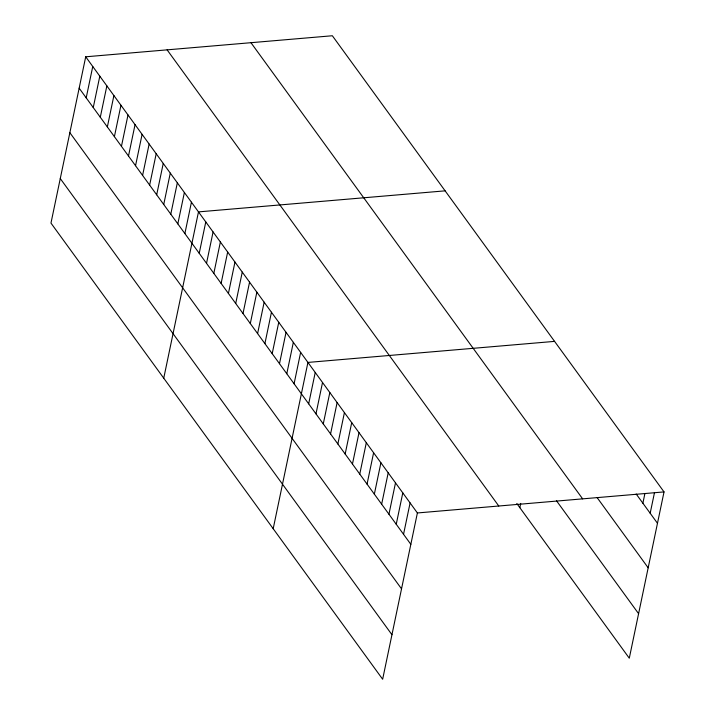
<?xml version="1.0" encoding="UTF-8"?>
<svg xmlns="http://www.w3.org/2000/svg" width="715" height="715" viewBox="0 0 715 715"><rect width="100%" height="100%" fill="white"/><g stroke="black" fill="none" stroke-linecap="round" stroke-linejoin="round"><path stroke-width="1.07" d="M85.711 56.798L50.971 223.089L382.65 679.25L417.39 512.959L85.711 56.798L332.35 35.75L664.029 491.911L629.289 658.202L516.793 503.485M86.202 97.866L92.753 66.495M93.254 107.554L99.805 76.183M100.297 117.251L106.857 85.88M107.348 126.948L113.9 95.569M114.4 136.637L120.951 105.266M121.443 146.334L128.003 114.963M128.494 156.022L135.046 124.651M135.537 165.719L142.097 134.349M142.589 175.416L149.14 144.037M149.641 185.105L156.192 153.734M156.683 194.802L163.243 163.422M163.735 204.49L170.286 173.119M170.778 214.187L177.338 182.817M177.829 223.875L184.381 192.505M184.881 233.573L191.432 202.202M163.744 378.181L198.484 211.89L445.123 190.842M199.226 253.298L205.777 221.927M206.519 263.334L213.079 231.964M213.821 273.371L220.372 242.001M221.114 283.408L227.665 252.038M228.416 293.445L234.967 262.074M235.709 303.482L242.26 272.102M243.002 313.519L249.562 282.139M250.304 323.546L256.855 292.176M257.597 333.583L264.157 302.213M264.899 343.62L271.45 312.249M272.192 353.657L278.752 322.286M279.494 363.694L286.045 332.323M286.786 373.731L293.338 342.351M294.088 383.767L300.64 352.388M273.193 528.716L307.933 362.425L554.572 341.377M308.674 403.832L315.235 372.461M315.976 413.869L322.528 382.498M323.269 423.906L329.83 392.535M330.571 433.942L337.123 402.572M337.864 443.979L344.424 412.6M345.166 454.016L351.717 422.637M352.459 464.044L359.01 432.673M359.761 474.081L366.312 442.71M367.054 484.118L373.605 452.747M374.347 494.154L380.907 462.784M381.649 504.191L388.2 472.821M388.942 514.228L395.502 482.848M396.244 524.265L402.795 492.885M403.537 534.293L410.097 502.922M519.832 507.668L520.726 503.432M642.883 503.208L644.912 493.475M650.176 513.245L654.475 492.689M417.39 512.959L664.029 491.911M636.189 494.011L657.478 523.282M597.097 497.56L648.174 567.808M250.956 42.694L582.636 498.856M556.502 500.777L638.593 613.676M167.104 49.853L498.784 506.014M79.159 88.168L410.839 544.329M69.856 132.695L401.535 588.856M60.275 178.562L391.954 634.723"/></g></svg>
